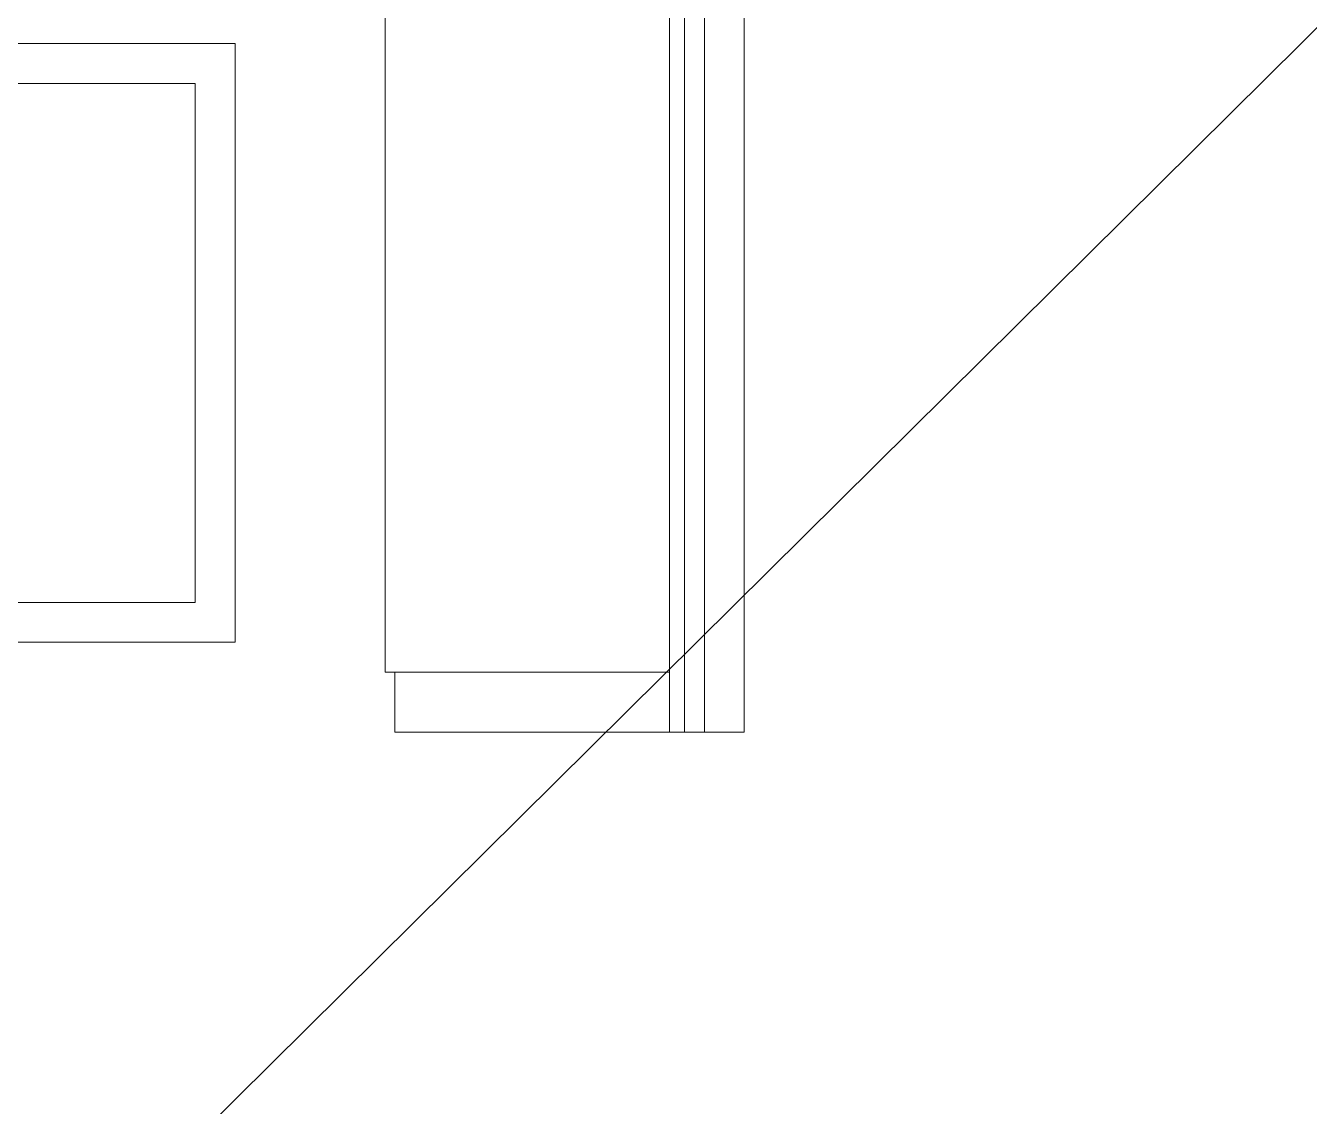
# Model space of a CAD drawing. Header units: inches. Extents: x -10205 to 13964, y -460 to 30702.
# Drawn here: x -2805.1 to -2676.5, y 11917.8 to 12026 of the extents above; entities that cross this region are included whole.
import ezdxf

# ---------------------------------------------------------------- set-up
doc = ezdxf.new("R2010")
doc.units = ezdxf.units.IN
doc.header["$MEASUREMENT"] = 0
for name, color, linetype, lineweight in [('0-1', 7, 'Continuous', 5), ('0-4', 7, 'Continuous', 9), ('00base_6150001_dwg', 147, 'Continuous', 13), ('E_Survey_Traverse', 147, 'Continuous', 13), ('I-FURN', 30, 'Continuous', 9), ('I-FURN-3', 7, 'Continuous', 9)]:
    doc.layers.add(name, color=color, linetype=linetype, lineweight=lineweight)

# ---------------------------------------------------------------- blocks, each defined once
blk = doc.blocks.new('Couch-Both_Arms-Generic - 1-1352606-SITE PLAN - CAD FILE')
at = {"layer": 'I-FURN'}
for p, q in [((-42, 13.5), (42, 13.5)), ((42, 13.5), (-42, 13.5)), ((-42, 13.5), (-42, 10)), ((42, 10), (42, 13.5)), ((-42, 11.5), (42, 11.5)), ((-42, 10), (-42, -17.5)), ((-42, 10), (42, 10)), ((-36, -17.5), (-36, 10)), ((36, 10), (36, -17.5)), ((42, -17.5), (42, 10)), ((-42, -17.5), (-36, -17.5)), ((-36, -17.5), (-36, -18.5)), ((36, -18.5), (36, -17.5)), ((36, -17.5), (42, -17.5)), ((-36, -18.5), (36, -18.5))]:
    blk.add_line(p, q, dxfattribs=at)
at = {"layer": 'I-FURN-3'}
for p, q in [((42, 17.5), (-42, 17.5)), ((-42, 17.5), (-42, 13.5)), ((42, 13.5), (42, 17.5))]:
    blk.add_line(p, q, dxfattribs=at)
blk = doc.blocks.new('Table-Coffee - one-1352608-SITE PLAN - CAD FILE')
at = {"layer": 'I-FURN-3'}
for p, q in [((30.72, 18.75), (-29.28, 18.75)), ((-29.28, 18.75), (-29.28, -11.25)), ((30.72, -11.25), (30.72, 18.75)), ((-25.28, -7.25), (-25.28, 14.75)), ((-25.28, 14.75), (26.72, 14.75)), ((26.72, 14.75), (26.72, -7.25)), ((26.72, -7.25), (-25.28, -7.25)), ((-29.28, -11.25), (30.72, -11.25))]:
    blk.add_line(p, q, dxfattribs=at)
blk = doc.blocks.new('1750 Ox - Unit Layouts_rvt-1-SITE PLAN - CAD FILE')
at = {"layer": '0-4'}
for name, p, rotation in [('Couch-Both_Arms-Generic - 1-1352606-SITE PLAN - CAD FILE', (-2750.62, 11997.26), 269.9999999999967), ('Table-Coffee - one-1352608-SITE PLAN - CAD FILE', (-2795.38, 11993.54), 90.00000000000053)]:
    blk.add_blockref(name, p, dxfattribs=dict(at, rotation=rotation))
blk = doc.blocks.new('00base_6150001_dwg-1748108-SITE PLAN - CAD FILE')
at = {"layer": 'E_Survey_Traverse', "flags": 128}
blk.add_lwpolyline([(4039039.58, 3369997.09), (4041584.77, 3367512.04), (4040589.07, 3366225.92), (4039039.58, 3369997.09), (4041584.68, 3367512.13), (4040589.07, 3366226.29)], close=True, dxfattribs=at)

msp = doc.modelspace()

# ---------------------------------------------------------------- block references
at = {"layer": '0-1'}
msp.add_blockref('1750 Ox - Unit Layouts_rvt-1-SITE PLAN - CAD FILE', (0, 0), dxfattribs=at)
at = {"layer": '00base_6150001_dwg', "rotation": 89.04760487178136}
msp.add_blockref('00base_6150001_dwg-1748108-SITE PLAN - CAD FILE', (3298136.14, -4084040.07), dxfattribs=at)

doc.saveas('drawing.dxf')
